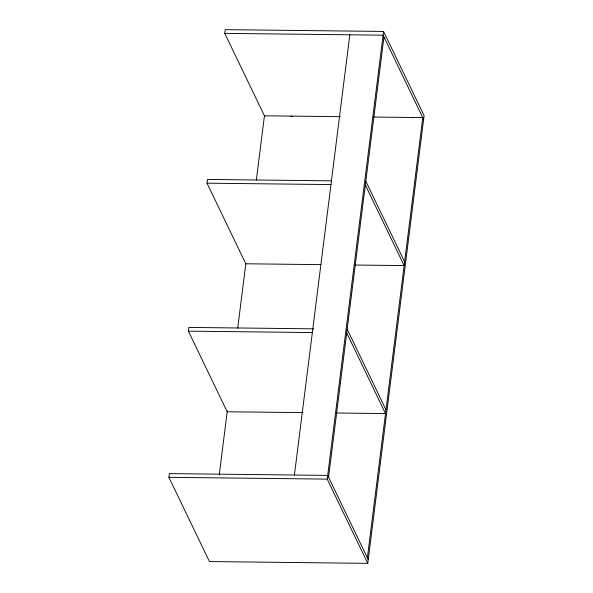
<?xml version="1.0" encoding="UTF-8"?>
<svg xmlns="http://www.w3.org/2000/svg" width="593" height="593" viewBox="0 0 593 593"><rect width="100%" height="100%" fill="white"/><g stroke="black" fill="none" stroke-linecap="round" stroke-linejoin="round"><path stroke-width="0.89" d="M264.901 116.777L224.769 33.378L225.236 29.65L383.567 31.444L424.099 115.672L367.764 563.35L209.433 561.556L168.901 477.328L169.368 473.599L327.692 475.393L368.231 559.622M303.112 412.632L227.193 411.764L188.389 331.153L188.863 327.418L313.853 328.841M237.719 328.099L245.813 263.766L207.016 183.17L207.483 179.434L331.554 180.843M219.217 475.141L227.312 410.808M256.339 180.131L264.434 115.805L340.36 116.665M294.417 475.015L349.818 34.802M367.764 563.35L327.225 479.122L383.567 31.444M328.566 477.195L383.96 36.981M367.363 557.813L422.765 117.599L373.686 117.043M290.474 116.428L292.519 116.517M224.769 33.378L383.093 35.18L423.632 119.401M207.016 183.17L331.079 184.579M245.813 263.781L320.813 264.634M355.066 265.027L404.137 265.582L365.34 184.964M188.389 331.153L312.459 332.554M336.446 413.01L385.517 413.566L346.72 332.947M168.901 477.328L327.225 479.122M365.807 181.236L404.611 261.847M347.187 329.219L385.984 409.83M412.639 117.659A2.787 2.439 -25.7 0 1 413.351 117.666M290.377 116.443A2.787 2.439 -25.7 0 1 292.445 116.465M290.941 116.524A1.104 0.467 7.2 0 1 292.015 116.539"/></g></svg>
